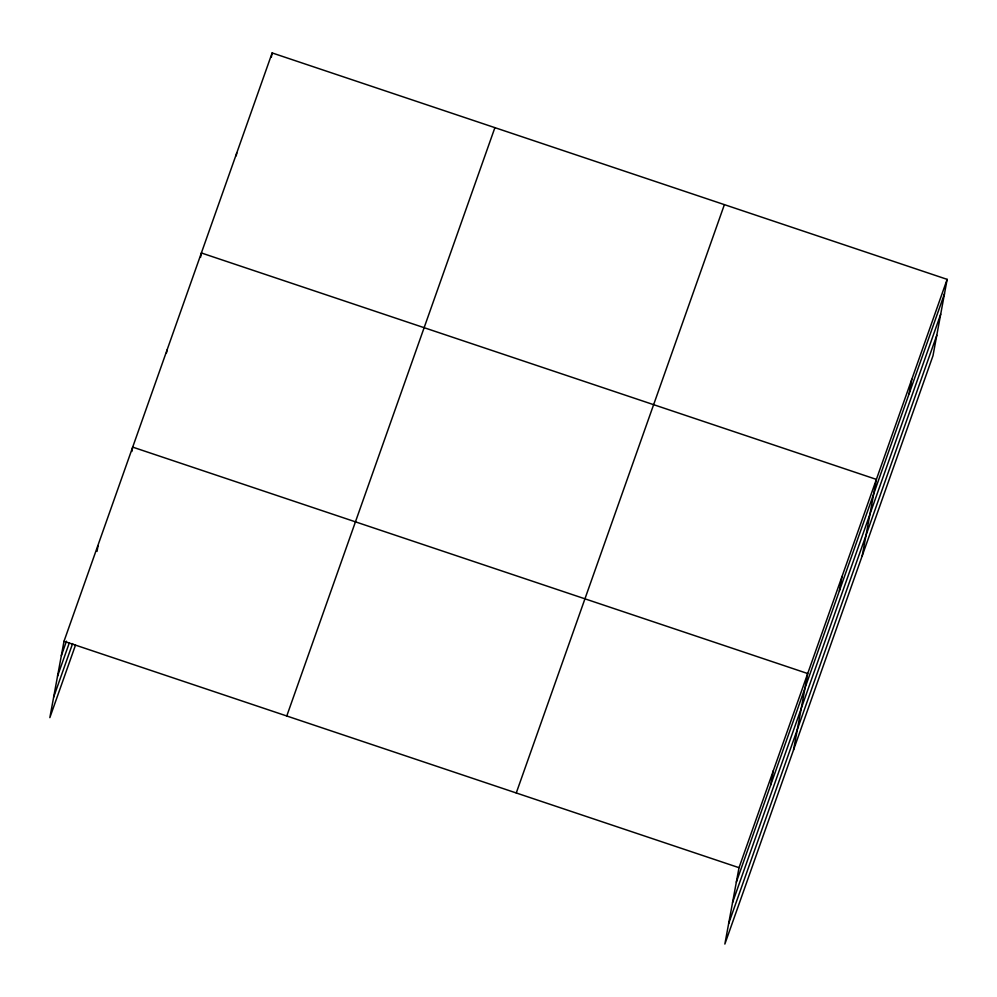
<?xml version="1.0" encoding="UTF-8"?>
<svg xmlns="http://www.w3.org/2000/svg" width="997" height="997" viewBox="0 0 997 997"><rect width="100%" height="100%" fill="white"/><g stroke="black" fill="none" stroke-linecap="round" stroke-linejoin="round"><path stroke-width="1.5" d="M947.15 279.359L739.014 867.689L724.856 944.072L932.993 355.73L947.15 279.359L272.144 52.928L64.007 641.27L49.85 717.641L75.473 645.196M97.008 551.403L98.08 545.633M131.891 451.442L132.688 447.117L807.695 673.536L793.55 749.918M166.499 352.926L167.035 350.047M200.571 257.288L201.369 252.964L876.388 479.395L862.231 555.765M236.227 155.831L236.75 152.952M271.334 57.265L272.144 52.928M770.681 785.038L773.36 770.619M839.374 590.885L842.041 576.465M909.09 393.79L911.769 379.371M61.328 655.69L66.463 641.196M57.539 676.14L69.329 642.816M53.639 697.202L72.607 643.588M286.762 715.996L494.898 127.653M516.259 792.976L724.395 204.634M736.347 882.108L944.483 293.766M732.558 902.559L940.694 314.217M728.645 923.621L936.781 335.279M64.007 641.27L739.014 867.689"/></g></svg>
